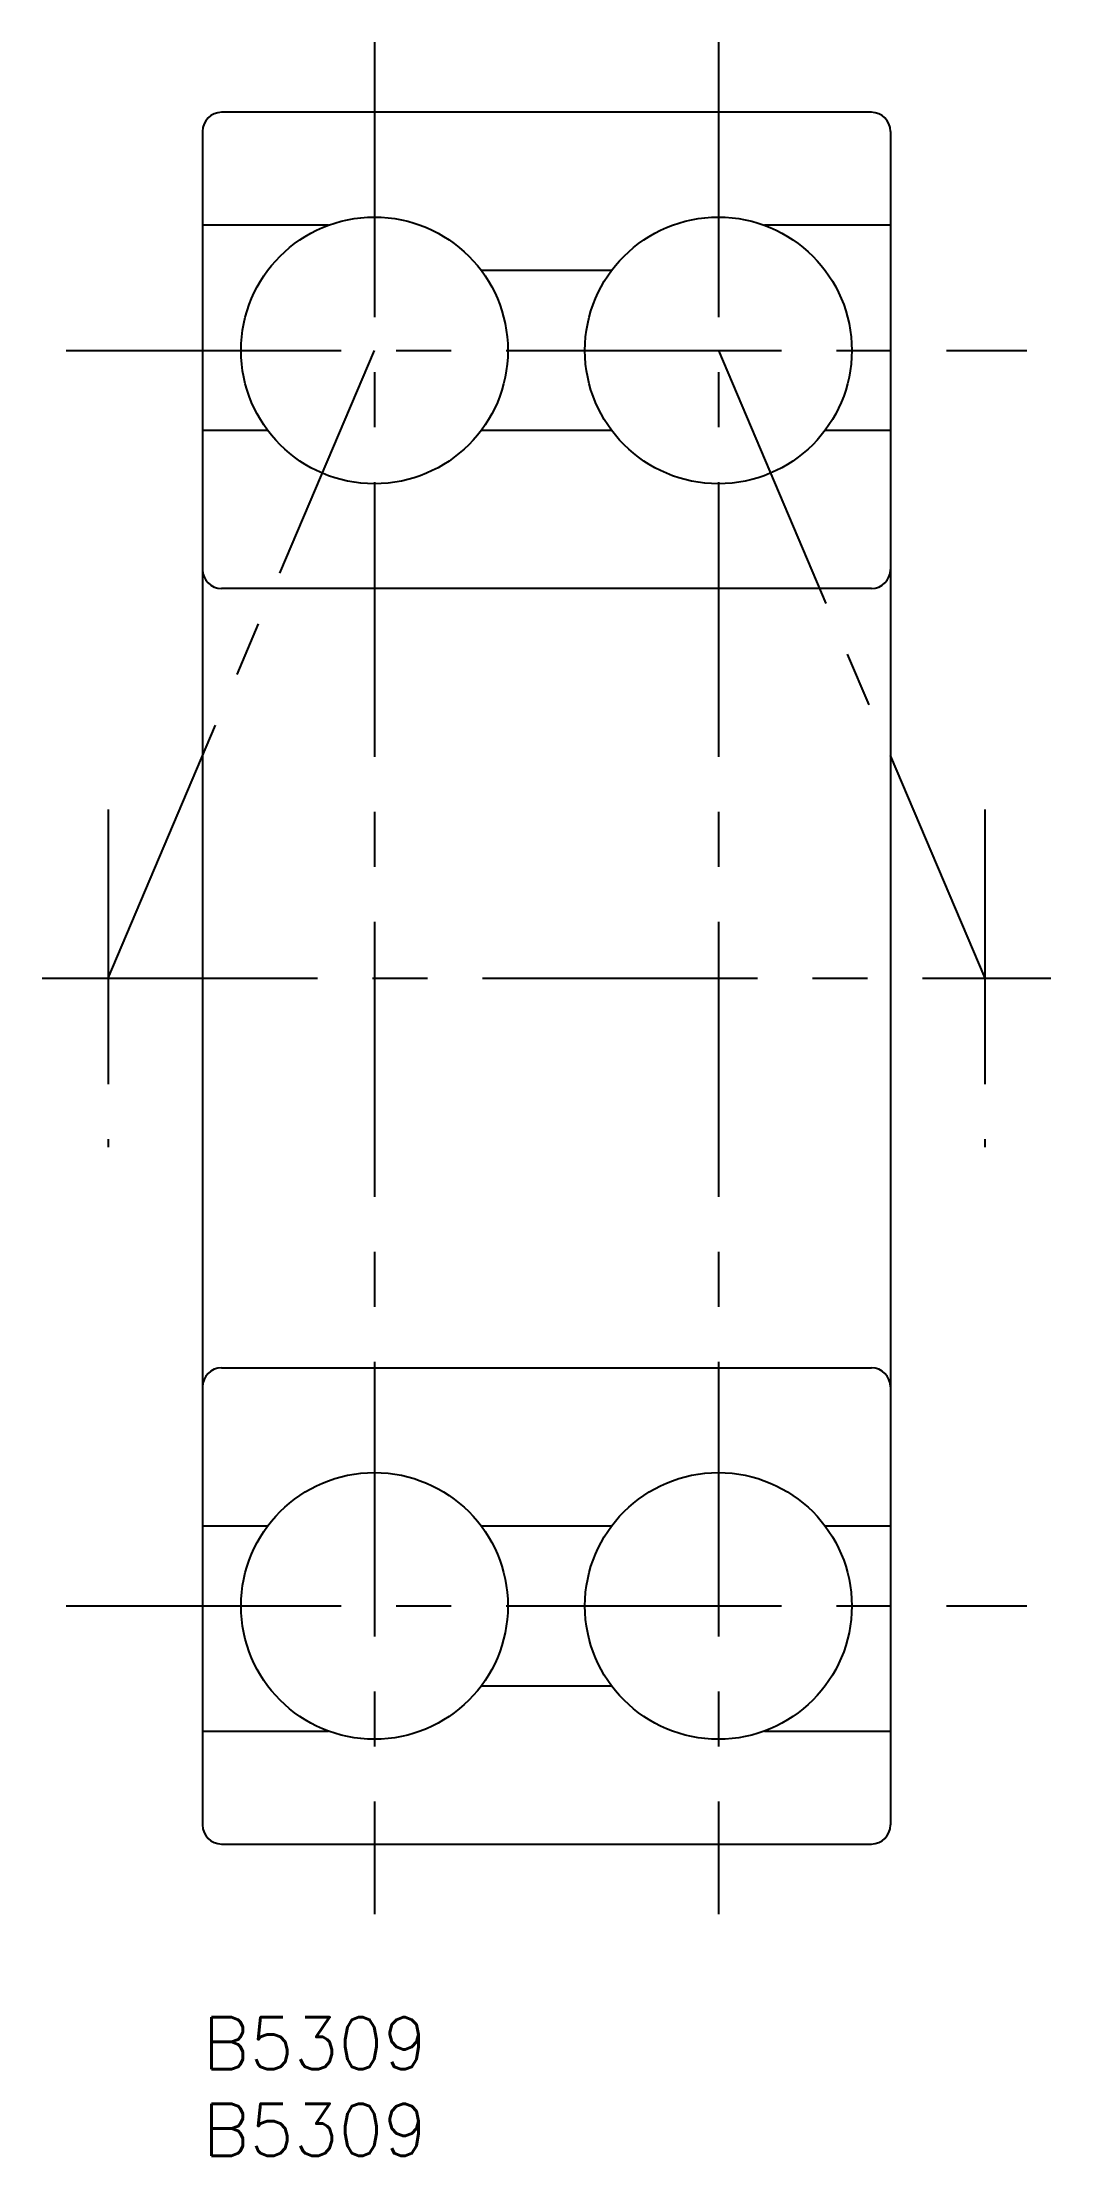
# Model space of a CAD drawing. Extents: x -9 to 49, y -8 to 114.
import ezdxf

# ---------------------------------------------------------------- set-up
doc = ezdxf.new("R2010")
doc.units = 0
doc.header["$LTSCALE"] = 0.5
doc.linetypes.add('CENTER', pattern=[50.8, 31.75, -6.35, 6.35, -6.35])
for name, color, linetype in [('MSM_CENTER', 1, 'CENTER'), ('MSM_CONTINUOUS', 7, 'CONTINUOUS'), ('MSM_PART_NUMBER', 7, 'CONTINUOUS')]:
    doc.layers.add(name, color=color, linetype=linetype)
doc.styles.get("Standard").update_dxf_attribs({"font": 'txt.shx', "height": 3, "bigfont": 'bigfont.shx'})

msp = doc.modelspace()

# ---------------------------------------------------------------- linework, layer by layer
at = {"layer": 'MSM_CENTER'}
for p, q in [((9.92, 114.05), (9.92, 5.95)), ((29.77, 114.05), (29.77, 5.95)), ((-7.87, 96.25), (47.57, 96.25)), ((-5.45, 60), (9.92, 96.25)), ((29.77, 96.25), (45.15, 60)), ((-5.45, 69.75), (-5.45, 50.25)), ((45.15, 69.75), (45.15, 50.25)), ((-9.25, 60), (48.95, 60)), ((-7.87, 23.75), (47.57, 23.75))]:
    msp.add_line(p, q, dxfattribs=at)
at = {"layer": 'MSM_CONTINUOUS'}
for p, q in [((38.6, 110), (1.1, 110)), ((0, 108.9), (0, 11.1)), ((39.7, 108.9), (39.7, 11.1)), ((7.27, 103.48), (0, 103.48)), ((39.7, 103.48), (32.43, 103.48)), ((23.62, 100.87), (16.09, 100.87)), ((3.76, 91.63), (0, 91.63)), ((23.62, 91.63), (16.09, 91.63)), ((39.7, 91.63), (35.94, 91.63)), ((38.6, 82.5), (1.1, 82.5)), ((1.1, 37.5), (38.6, 37.5)), ((0, 28.37), (3.76, 28.37)), ((16.09, 28.37), (23.62, 28.37)), ((35.94, 28.37), (39.7, 28.37)), ((16.09, 19.13), (23.62, 19.13)), ((0, 16.52), (7.27, 16.52)), ((32.43, 16.52), (39.7, 16.52)), ((1.1, 10), (38.6, 10))]:
    msp.add_line(p, q, dxfattribs=at)
for centre in [(9.92, 96.25), (29.77, 96.25), (9.92, 23.75), (29.77, 23.75)]:
    msp.add_circle(centre, 7.7, dxfattribs=at)
for centre, start, end in [((1.1, 108.9), 90, 180), ((38.6, 108.9), 0, 90), ((1.1, 83.6), 180, 270), ((38.6, 83.6), 270, 0), ((1.1, 36.4), 90, 180), ((38.6, 36.4), 0, 90), ((1.1, 11.1), 180, 270), ((38.6, 11.1), 270, 0)]:
    msp.add_arc(centre, 1.1, start, end, dxfattribs=at)

# ---------------------------------------------------------------- texts
at = {"layer": 'MSM_PART_NUMBER'}
for p in [(0, -3), (0, -8)]:
    msp.add_text('B5309', height=3, dxfattribs=at).set_placement(p)

doc.saveas('drawing.dxf')
